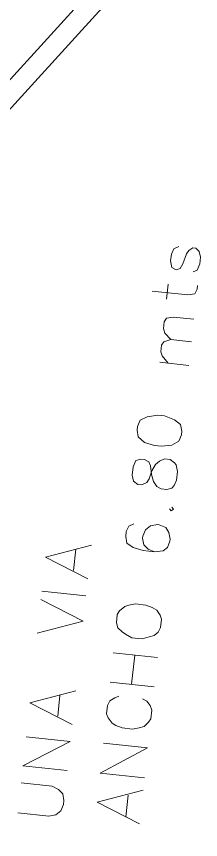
# Model space of a CAD drawing. Header units: metres. Extents: x -977055 to 805873, y -1033982 to 242021.
# Drawn here: x 2496.01 to 2506.35, y 676.02 to 722.32 of the extents above; entities that cross this region are included whole.
import ezdxf

# ---------------------------------------------------------------- set-up
doc = ezdxf.new("R2010")
doc.units = ezdxf.units.M
doc.layers.add('PDF_acera', color=7, linetype='Continuous')
doc.layers.add('PDF_LOTES', color=7, linetype='Continuous')

# ---------------------------------------------------------------- blocks, each defined once
blk = doc.blocks.new('CALLE')
at = {"layer": 'PDF_acera', "lineweight": 9}
for points in [[(-252.9576, -89.201952), (-307.105344, -49.702464), (-306.046944, -17.865792), (-307.317024, -16.51104), (-314.76816, -16.257024), (-401.895648, -17.950464), (-475.348608, -28.280448), (-505.661184, -25.18992), (-527.252544, -16.595712), (-544.694976, -0.169344), (-560.697984, 15.706656), (-555.067296, 23.07312), (-538.30224, 6.435072), (-522.299232, -8.67888), (-503.417376, -16.172352), (-483.942816, -18.162144), (-475.517952, -19.008864), (-402.61536, -8.763552), (-314.725824, -7.070112), (-69.8544, -15.410304), (-68.457312, -14.097888), (-67.94928, 1.100736)], [(-560.697984, 15.706656), (-561.248352, 15.02928), (-545.28768, -0.804384), (-527.633568, -17.400096), (-505.872864, -26.03664), (-485.212896, -28.15344), (-475.306272, -29.169504), (-474.58656, -29.084832), (-401.853312, -18.83952), (-314.76816, -17.14608), (-307.698048, -17.400096), (-306.936, -18.20448), (-308.036736, -50.760864), (-307.14768, -50.760864), (-253.465632, -89.921664)]]:
    blk.add_lwpolyline(points, dxfattribs=at)
at = {"layer": 'PDF_LOTES', "lineweight": 20}
for points in [[(-294.065856, -86.873472), (-294.065856, -88.27056), (-293.981184, -88.566912), (-293.769504, -88.778592), (-293.473152, -88.863264), (-293.303808, -88.863264), (-293.007456, -88.778592), (-292.838112, -88.566912), (-292.711104, -88.27056), (-292.711104, -86.873472)], [(-291.949056, -88.863264), (-291.949056, -86.873472), (-290.63664, -88.863264), (-290.63664, -86.873472)], [(-289.874592, -88.863264), (-289.112544, -86.873472), (-288.350496, -88.863264)], [(-285.97968, -86.873472), (-285.217632, -88.863264), (-284.455584, -86.873472)], [(-284.07456, -88.863264), (-284.07456, -86.873472)], [(-283.312512, -88.863264), (-282.550464, -86.873472), (-281.788416, -88.863264)], [(-289.57824, -88.185888), (-288.646848, -88.185888)], [(-283.01616, -88.185888), (-282.042432, -88.185888)], [(-293.981184, -92.334816), (-293.219136, -90.345024), (-292.457088, -92.334816)], [(-291.90672, -92.334816), (-291.90672, -90.345024), (-290.551968, -92.334816), (-290.551968, -90.345024)], [(-288.392832, -90.81072), (-288.477504, -90.641376), (-288.646848, -90.429696), (-288.858528, -90.345024), (-289.239552, -90.345024), (-289.408896, -90.429696), (-289.620576, -90.641376), (-289.705248, -90.81072), (-289.78992, -91.107072), (-289.78992, -91.572768), (-289.705248, -91.86912), (-289.620576, -92.0808), (-289.408896, -92.250144), (-289.239552, -92.334816), (-288.858528, -92.334816), (-288.646848, -92.250144), (-288.477504, -92.0808), (-288.392832, -91.86912)], [(-287.800128, -92.334816), (-287.800128, -90.345024)], [(-286.487712, -90.345024), (-286.487712, -92.334816)], [(-280.645344, -90.641376), (-280.772352, -90.429696), (-281.026368, -90.345024), (-281.238048, -90.345024), (-281.5344, -90.429696), (-281.703744, -90.726048), (-281.788416, -91.191744), (-281.788416, -91.699776), (-281.703744, -92.0808), (-281.5344, -92.250144), (-281.238048, -92.334816), (-281.153376, -92.334816), (-280.857024, -92.250144), (-280.645344, -92.0808), (-280.560672, -91.784448), (-280.560672, -91.699776), (-280.645344, -91.403424), (-280.857024, -91.191744), (-281.153376, -91.107072), (-281.238048, -91.107072), (-281.5344, -91.191744), (-281.703744, -91.403424), (-281.788416, -91.699776)], [(-270.188352, -90.345024), (-270.188352, -91.953792), (-270.10368, -92.250144), (-269.892, -92.334816), (-269.722656, -92.334816)], [(-273.321216, -92.334816), (-273.321216, -91.0224)], [(-273.321216, -91.403424), (-273.024864, -91.107072), (-272.85552, -91.0224), (-272.559168, -91.0224), (-272.389824, -91.107072), (-272.262816, -91.403424), (-272.262816, -92.334816)], [(-272.262816, -91.403424), (-272.0088, -91.107072), (-271.79712, -91.0224), (-271.500768, -91.0224), (-271.331424, -91.107072), (-271.246752, -91.403424), (-271.246752, -92.334816)], [(-270.484704, -91.0224), (-269.807328, -91.0224)], [(-268.071552, -91.318752), (-268.19856, -91.107072), (-268.452576, -91.0224), (-268.748928, -91.0224), (-269.04528, -91.107072), (-269.129952, -91.318752), (-269.04528, -91.488096), (-268.8336, -91.572768), (-268.367904, -91.699776), (-268.19856, -91.784448), (-268.071552, -91.953792), (-268.071552, -92.0808), (-268.19856, -92.250144), (-268.452576, -92.334816), (-268.748928, -92.334816), (-269.04528, -92.250144), (-269.129952, -92.0808)], [(-287.800128, -91.318752), (-286.487712, -91.318752)], [(-293.727168, -91.699776), (-292.75344, -91.699776)], [(-279.798624, -92.165472), (-279.883296, -92.250144), (-279.798624, -92.334816), (-279.713952, -92.250144)]]:
    blk.add_lwpolyline(points, dxfattribs=at)
for points in [[(-285.13296, -90.345024), (-285.34464, -90.429696), (-285.513984, -90.641376), (-285.598656, -90.81072), (-285.725664, -91.107072), (-285.725664, -91.572768), (-285.598656, -91.86912), (-285.513984, -92.0808), (-285.34464, -92.250144), (-285.13296, -92.334816), (-284.751936, -92.334816), (-284.582592, -92.250144), (-284.370912, -92.0808), (-284.28624, -91.86912), (-284.201568, -91.572768), (-284.201568, -91.107072), (-284.28624, -90.81072), (-284.370912, -90.641376), (-284.582592, -90.429696), (-284.751936, -90.345024)], [(-278.486208, -90.345024), (-278.740224, -90.429696), (-278.867232, -90.641376), (-278.867232, -90.81072), (-278.740224, -91.0224), (-278.57088, -91.107072), (-278.189856, -91.191744), (-277.893504, -91.318752), (-277.72416, -91.488096), (-277.597152, -91.699776), (-277.597152, -91.953792), (-277.72416, -92.165472), (-277.808832, -92.250144), (-278.105184, -92.334816), (-278.486208, -92.334816), (-278.740224, -92.250144), (-278.867232, -92.165472), (-278.951904, -91.953792), (-278.951904, -91.699776), (-278.867232, -91.488096), (-278.655552, -91.318752), (-278.3592, -91.191744), (-277.978176, -91.107072), (-277.808832, -91.0224), (-277.72416, -90.81072), (-277.72416, -90.641376), (-277.808832, -90.429696), (-278.105184, -90.345024)], [(-276.45408, -90.345024), (-276.750432, -90.429696), (-276.962112, -90.726048), (-277.046784, -91.191744), (-277.046784, -91.488096), (-276.962112, -91.953792), (-276.750432, -92.250144), (-276.45408, -92.334816), (-276.284736, -92.334816), (-275.988384, -92.250144), (-275.81904, -91.953792), (-275.692032, -91.488096), (-275.692032, -91.191744), (-275.81904, -90.726048), (-275.988384, -90.429696), (-276.284736, -90.345024)]]:
    blk.add_lwpolyline(points, close=True, dxfattribs=at)

msp = doc.modelspace()

# ---------------------------------------------------------------- block references
at = {"xscale": 1.255773352820658, "yscale": 1.255773352820658, "zscale": 1.255773352820658, "rotation": 83.85573648860341}
msp.add_blockref('CALLE', (2427.15058, 1056.36283, 1015.371), dxfattribs=at)

doc.saveas('drawing.dxf')
